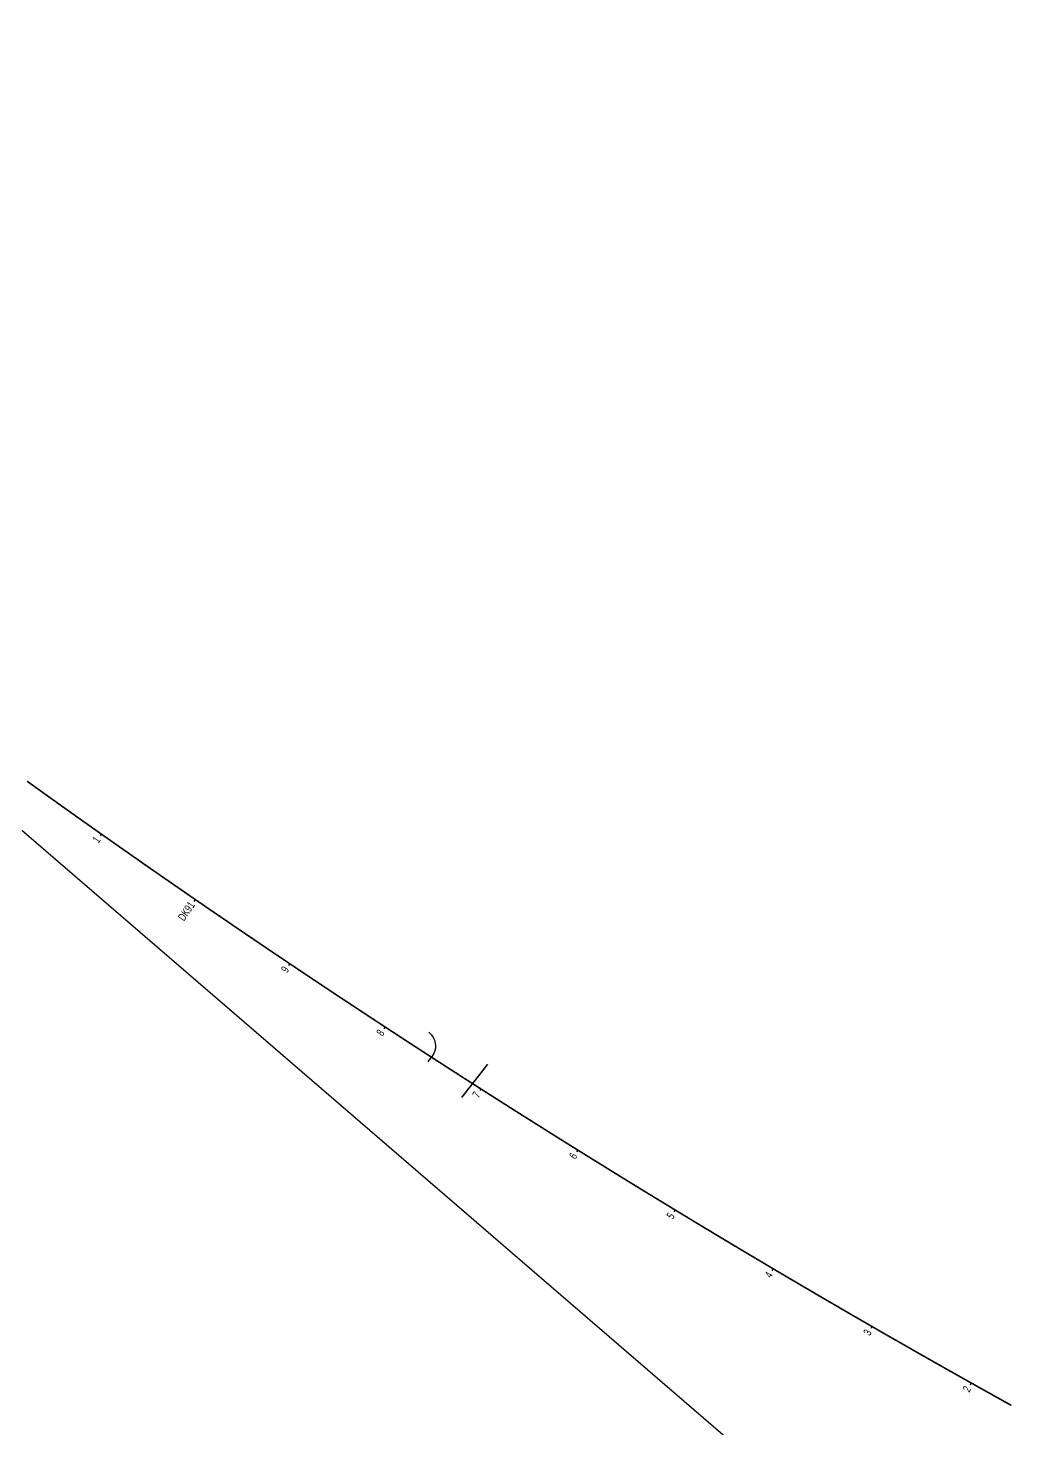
# Model space of a CAD drawing. Header units: millimetres. Extents: x 497834 to 621495, y 3353175 to 3430424.
# Drawn here: x 589761 to 590620, y 3393638 to 3394863 of the extents above; entities that cross this region are included whole.
import ezdxf

# ---------------------------------------------------------------- set-up
doc = ezdxf.new("R2010")
doc.units = ezdxf.units.MM
for name, color, linetype in [('DK改路中线', 7, 'Continuous'), ('dl2', 7, 'Continuous'), ('沪乍杭打线-0.0-200.8段-施工系转设计系成果-2000坐标系-左线_中线_交点', 7, 'Continuous'), ('沪乍杭打线-0.0-200.8段-施工系转设计系成果-2000坐标系-左线_里程', 7, 'Continuous')]:
    doc.layers.add(name, color=color, linetype=linetype)
doc.styles.add('PM_LC', font='slromans.shx', dxfattribs={"width": 0.75, "bigfont": 'hztxt.shx'})

msp = doc.modelspace()

# ---------------------------------------------------------------- linework, layer by layer
at = {"layer": 'DK改路中线', "color": 3, "linetype": 'Continuous', "ltscale": 2, "flags": 128}
msp.add_lwpolyline([(590111.2, 3393959.3), (590112.4, 3393960.9), (590113.6, 3393962.5), (590114.7, 3393963.9, 0.398626), (590114.9, 3393964.1), (590116, 3393965.8), (590116.8, 3393967.6), (590117.4, 3393969.5), (590117.8, 3393971.4), (590117.8, 3393973.4), (590117.7, 3393975.4), (590117.2, 3393977.4), (590116.5, 3393979.2), (590115.6, 3393981), (590114.4, 3393982.6), (590113, 3393984.1), (590112.7, 3393984.4), (590111.9, 3393985.1)], format="xyb", dxfattribs=at)
at = {"layer": 'DK改路中线', "color": 3, "linetype": 'Continuous', "ltscale": 2, "const_width": 1.4, "flags": 128}
msp.add_lwpolyline([(590163.2, 3393957.1), (590162, 3393955.6), (590160.8, 3393954), (590158.3, 3393950.8), (590157.1, 3393949.2), (590155.9, 3393947.7), (590154.6, 3393946.1), (590153.4, 3393944.5), (590152.2, 3393942.9), (590150.9, 3393941.4), (590149.7, 3393939.8), (590148.5, 3393938.2), (590147.2, 3393936.6), (590146, 3393935.1), (590144.8, 3393933.5), (590143.5, 3393931.9), (590141.1, 3393928.8), (590140.5, 3393928.1)], dxfattribs=at)
at = {"layer": 'dl2', "color": 3, "linetype": 'Continuous', "ltscale": 2, "const_width": 1.4, "flags": 128}
msp.add_lwpolyline([(590621.3, 3393658.7), (590620.5, 3393659.2), (590619.6, 3393659.7), (590618.7, 3393660.2), (590618.5, 3393660.3), (590617.9, 3393660.7), (590617, 3393661.2), (590616.1, 3393661.7), (590615.2, 3393662.1), (590614.4, 3393662.6), (590614.1, 3393662.8), (590613.5, 3393663.1), (590612.6, 3393663.6), (590611.7, 3393664.1), (590610.9, 3393664.6), (590610, 3393665.1), (590609.8, 3393665.2), (590609.1, 3393665.6), (590608.2, 3393666), (590607.4, 3393666.5), (590606.5, 3393667), (590605.6, 3393667.5), (590605.4, 3393667.6), (590604.7, 3393668), (590603.9, 3393668.5), (590603, 3393669), (590602.1, 3393669.5), (590601.3, 3393669.9), (590601, 3393670.1), (590600.4, 3393670.4), (590599.5, 3393670.9), (590598.6, 3393671.4), (590597.8, 3393671.9), (590596.9, 3393672.4), (590596.7, 3393672.5), (590596, 3393672.9), (590595.1, 3393673.4), (590594.3, 3393673.9), (590593.4, 3393674.3), (590592.5, 3393674.8), (590592.3, 3393674.9), (590591.7, 3393675.3), (590590.8, 3393675.8), (590589.9, 3393676.3), (590589, 3393676.8), (590588.2, 3393677.3), (590588, 3393677.4), (590587.3, 3393677.8), (590586.4, 3393678.3), (590585.6, 3393678.7), (590584.7, 3393679.2), (590583.8, 3393679.7), (590583.6, 3393679.8), (590582.9, 3393680.2), (590582.1, 3393680.7), (590581.2, 3393681.2), (590580.3, 3393681.7), (590579.5, 3393682.2), (590579.2, 3393682.3), (590578.6, 3393682.7), (590577.7, 3393683.2), (590576.8, 3393683.6), (590576, 3393684.1), (590575.1, 3393684.6), (590574.9, 3393684.7), (590574.2, 3393685.1), (590573.4, 3393685.6), (590572.5, 3393686.1), (590571.6, 3393686.6), (590570.7, 3393687.1), (590570.5, 3393687.2), (590569.9, 3393687.6), (590569, 3393688.1), (590568.1, 3393688.6), (590567.3, 3393689), (590566.4, 3393689.5), (590566.2, 3393689.7), (590565.5, 3393690), (590564.6, 3393690.5), (590563.8, 3393691), (590562.9, 3393691.5), (590562, 3393692), (590561.8, 3393692.1), (590561.2, 3393692.5), (590560.3, 3393693), (590559.4, 3393693.5), (590558.6, 3393694), (590557.7, 3393694.5), (590557.5, 3393694.6), (590556.8, 3393695), (590555.9, 3393695.5), (590555.1, 3393695.9), (590554.2, 3393696.4), (590553.3, 3393696.9), (590553.1, 3393697.1), (590552.5, 3393697.4), (590551.6, 3393697.9), (590550.7, 3393698.4), (590549.9, 3393698.9), (590549, 3393699.4), (590548.8, 3393699.5), (590548.1, 3393699.9), (590547.2, 3393700.4), (590546.4, 3393700.9), (590545.5, 3393701.4), (590544.6, 3393701.9), (590544.4, 3393702), (590543.8, 3393702.4), (590542.9, 3393702.9), (590542, 3393703.4), (590541.2, 3393703.8), (590540.3, 3393704.3), (590540.1, 3393704.5), (590539.4, 3393704.8), (590538.6, 3393705.3), (590537.7, 3393705.8), (590536.8, 3393706.3), (590535.9, 3393706.8), (590535.7, 3393706.9), (590535.1, 3393707.3), (590534.2, 3393707.8), (590533.3, 3393708.3), (590532.5, 3393708.8), (590531.6, 3393709.3), (590531.4, 3393709.4), (590530.7, 3393709.8), (590529.9, 3393710.3), (590529, 3393710.8), (590528.1, 3393711.3), (590527.3, 3393711.8), (590527.1, 3393711.9), (590526.4, 3393712.3), (590525.5, 3393712.8), (590524.7, 3393713.3), (590523.8, 3393713.8), (590522.9, 3393714.3), (590522.7, 3393714.4), (590522.1, 3393714.8), (590521.2, 3393715.3), (590520.3, 3393715.8), (590519.5, 3393716.2), (590518.6, 3393716.7), (590518.4, 3393716.9), (590517.7, 3393717.2), (590516.9, 3393717.7), (590516, 3393718.2), (590515.1, 3393718.7), (590514.2, 3393719.2), (590514, 3393719.4), (590513.4, 3393719.7), (590512.5, 3393720.2), (590511.6, 3393720.7), (590510.8, 3393721.2), (590509.9, 3393721.7), (590509.7, 3393721.8), (590509, 3393722.2), (590508.2, 3393722.7), (590507.3, 3393723.2), (590506.4, 3393723.7), (590505.6, 3393724.2), (590505.4, 3393724.3), (590504.7, 3393724.7), (590503.8, 3393725.2), (590503, 3393725.7), (590502.1, 3393726.2), (590501.2, 3393726.7), (590501, 3393726.8), (590500.4, 3393727.2), (590499.5, 3393727.7), (590498.6, 3393728.2), (590497.8, 3393728.7), (590496.9, 3393729.2), (590496.7, 3393729.3), (590496, 3393729.7), (590495.2, 3393730.2), (590494.3, 3393730.7), (590493.5, 3393731.2), (590492.6, 3393731.7), (590492.4, 3393731.8), (590491.7, 3393732.2), (590490.9, 3393732.7), (590490, 3393733.2), (590489.1, 3393733.7), (590488.3, 3393734.2), (590488, 3393734.3), (590487.4, 3393734.7), (590486.5, 3393735.2), (590485.7, 3393735.7), (590484.8, 3393736.2), (590483.9, 3393736.7), (590483.7, 3393736.8), (590483.1, 3393737.2), (590482.2, 3393737.7), (590481.3, 3393738.2), (590480.5, 3393738.7), (590479.6, 3393739.2), (590479.4, 3393739.3), (590478.7, 3393739.7), (590477.9, 3393740.2), (590477, 3393740.7), (590476.1, 3393741.2), (590475.3, 3393741.7), (590475.1, 3393741.9), (590474.4, 3393742.2), (590473.5, 3393742.7), (590472.7, 3393743.2), (590471.8, 3393743.7), (590471, 3393744.2), (590470.7, 3393744.4), (590470.1, 3393744.8), (590469.2, 3393745.3), (590468.4, 3393745.8), (590467.5, 3393746.3), (590466.6, 3393746.8), (590466.4, 3393746.9), (590465.8, 3393747.3), (590464.9, 3393747.8), (590464, 3393748.3), (590463.2, 3393748.8), (590462.3, 3393749.3), (590462.1, 3393749.4), (590461.5, 3393749.8), (590460.6, 3393750.3), (590459.7, 3393750.8), (590458.9, 3393751.3), (590458, 3393751.8), (590457.8, 3393751.9), (590457.1, 3393752.3), (590456.3, 3393752.8), (590455.4, 3393753.3), (590454.5, 3393753.8), (590453.7, 3393754.3), (590453.5, 3393754.4), (590452.8, 3393754.8), (590452, 3393755.3), (590451.1, 3393755.8), (590450.2, 3393756.3), (590449.4, 3393756.8), (590449.2, 3393757), (590448.5, 3393757.4), (590447.6, 3393757.9), (590446.8, 3393758.4), (590445.9, 3393758.9), (590445, 3393759.4), (590444.8, 3393759.5), (590444.2, 3393759.9), (590443.3, 3393760.4), (590442.5, 3393760.9), (590441.6, 3393761.4), (590440.7, 3393761.9), (590440.5, 3393762), (590439.9, 3393762.4), (590439, 3393762.9), (590438.1, 3393763.4), (590437.3, 3393763.9), (590436.4, 3393764.4), (590436.2, 3393764.6), (590435.6, 3393764.9), (590434.7, 3393765.5), (590433.8, 3393766), (590433, 3393766.5), (590432.1, 3393767), (590431.9, 3393767.1), (590431.3, 3393767.5), (590430.4, 3393768), (590429.5, 3393768.5), (590428.7, 3393769), (590427.8, 3393769.5), (590427.6, 3393769.6), (590426.9, 3393770), (590426.1, 3393770.5), (590425.2, 3393771), (590424.4, 3393771.5), (590423.5, 3393772), (590423.3, 3393772.2), (590422.6, 3393772.6), (590421.8, 3393773.1), (590420.9, 3393773.6), (590420.1, 3393774.1), (590419.2, 3393774.6), (590419, 3393774.7), (590418.3, 3393775.1), (590417.5, 3393775.6), (590416.6, 3393776.1), (590415.7, 3393776.6), (590414.9, 3393777.1), (590414.7, 3393777.3), (590414, 3393777.6), (590413.2, 3393778.2), (590412.3, 3393778.7), (590411.4, 3393779.2), (590410.6, 3393779.7), (590410.4, 3393779.8), (590409.7, 3393780.2), (590408.9, 3393780.7), (590408, 3393781.2), (590407.1, 3393781.7), (590406.3, 3393782.2), (590406.1, 3393782.4), (590405.4, 3393782.7), (590404.6, 3393783.3), (590403.7, 3393783.8), (590402.8, 3393784.3), (590402, 3393784.8), (590401.8, 3393784.9), (590401.1, 3393785.3), (590400.3, 3393785.8), (590399.4, 3393786.3), (590398.5, 3393786.8), (590397.7, 3393787.3), (590397.5, 3393787.5), (590396.8, 3393787.8), (590396, 3393788.4), (590395.1, 3393788.9), (590394.2, 3393789.4), (590393.4, 3393789.9), (590393.2, 3393790), (590392.5, 3393790.4), (590391.7, 3393790.9), (590390.8, 3393791.4), (590390, 3393791.9), (590389.1, 3393792.5), (590388.9, 3393792.6), (590388.2, 3393793), (590387.4, 3393793.5), (590386.5, 3393794), (590385.7, 3393794.5), (590384.8, 3393795), (590384.6, 3393795.1), (590383.9, 3393795.5), (590383.1, 3393796), (590382.2, 3393796.6), (590381.4, 3393797.1), (590380.5, 3393797.6), (590380.3, 3393797.7), (590379.6, 3393798.1), (590378.8, 3393798.6), (590377.9, 3393799.1), (590377.1, 3393799.6), (590376.2, 3393800.1), (590376, 3393800.3), (590375.4, 3393800.7), (590374.5, 3393801.2), (590373.6, 3393801.7), (590372.8, 3393802.2), (590371.9, 3393802.7), (590371.7, 3393802.8), (590371.1, 3393803.2), (590370.2, 3393803.7), (590369.4, 3393804.3), (590368.5, 3393804.8), (590367.6, 3393805.3), (590367.4, 3393805.4), (590366.8, 3393805.8), (590365.9, 3393806.3), (590365.1, 3393806.8), (590364.2, 3393807.3), (590363.4, 3393807.9), (590363.1, 3393808), (590362.5, 3393808.4), (590361.6, 3393808.9), (590360.8, 3393809.4), (590359.9, 3393809.9), (590359.1, 3393810.4), (590358.9, 3393810.6), (590358.2, 3393811), (590357.4, 3393811.5), (590356.5, 3393812), (590355.6, 3393812.5), (590354.8, 3393813), (590354.6, 3393813.1), (590353.9, 3393813.5), (590353.1, 3393814), (590352.2, 3393814.6), (590351.4, 3393815.1), (590350.5, 3393815.6), (590350.3, 3393815.7), (590349.6, 3393816.1), (590348.8, 3393816.6), (590347.9, 3393817.1), (590347.1, 3393817.7), (590346.2, 3393818.2), (590346, 3393818.3), (590345.4, 3393818.7), (590344.5, 3393819.2), (590343.7, 3393819.7), (590342.8, 3393820.2), (590341.9, 3393820.8), (590341.7, 3393820.9), (590341.1, 3393821.3), (590340.2, 3393821.8), (590339.4, 3393822.3), (590338.5, 3393822.8), (590337.7, 3393823.4), (590337.5, 3393823.5), (590336.8, 3393823.9), (590336, 3393824.4), (590335.1, 3393824.9), (590334.2, 3393825.4), (590333.4, 3393825.9), (590333.2, 3393826.1), (590332.5, 3393826.5), (590331.7, 3393827), (590330.8, 3393827.5), (590330, 3393828), (590329.1, 3393828.5), (590328.9, 3393828.7), (590328.3, 3393829.1), (590327.4, 3393829.6), (590326.5, 3393830.1), (590325.7, 3393830.6), (590324.8, 3393831.1), (590324.6, 3393831.3), (590324, 3393831.7), (590323.1, 3393832.2), (590322.3, 3393832.7), (590321.4, 3393833.2), (590320.6, 3393833.7), (590320.4, 3393833.9), (590319.7, 3393834.2), (590318.9, 3393834.8), (590318, 3393835.3), (590317.1, 3393835.8), (590316.3, 3393836.3), (590316.1, 3393836.5), (590315.4, 3393836.9), (590314.6, 3393837.4), (590313.7, 3393837.9), (590312.9, 3393838.4), (590312, 3393838.9), (590311.8, 3393839.1), (590311.2, 3393839.5), (590310.3, 3393840), (590309.5, 3393840.5), (590308.6, 3393841), (590307.8, 3393841.5), (590307.5, 3393841.7), (590306.9, 3393842.1), (590306.1, 3393842.6), (590305.2, 3393843.1), (590304.3, 3393843.6), (590303.5, 3393844.1), (590303.3, 3393844.3), (590302.6, 3393844.7), (590301.8, 3393845.2), (590300.9, 3393845.7), (590300.1, 3393846.2), (590299.2, 3393846.8), (590299, 3393846.9), (590298.4, 3393847.3), (590297.5, 3393847.8), (590296.7, 3393848.3), (590295.8, 3393848.8), (590295, 3393849.4), (590294.8, 3393849.5), (590294.1, 3393849.9), (590293.3, 3393850.4), (590292.4, 3393850.9), (590291.6, 3393851.5), (590290.7, 3393852), (590290.5, 3393852.1), (590289.9, 3393852.5), (590289, 3393853), (590288.1, 3393853.6), (590287.3, 3393854.1), (590286.4, 3393854.6), (590286.2, 3393854.7), (590285.6, 3393855.1), (590284.7, 3393855.6), (590283.9, 3393856.2), (590283, 3393856.7), (590282.2, 3393857.2), (590282, 3393857.3), (590281.3, 3393857.7), (590280.5, 3393858.3), (590279.6, 3393858.8), (590278.8, 3393859.3), (590277.9, 3393859.8), (590277.7, 3393860), (590277.1, 3393860.4), (590276.2, 3393860.9), (590275.4, 3393861.4), (590274.5, 3393861.9), (590273.7, 3393862.5), (590273.5, 3393862.6), (590272.8, 3393863), (590272, 3393863.5), (590271.1, 3393864), (590270.3, 3393864.6), (590269.4, 3393865.1), (590269.2, 3393865.2), (590268.6, 3393865.6), (590267.7, 3393866.1), (590266.9, 3393866.7), (590266, 3393867.2), (590265.2, 3393867.7), (590265, 3393867.9), (590264.3, 3393868.3), (590263.5, 3393868.8), (590262.6, 3393869.3), (590261.8, 3393869.8), (590260.9, 3393870.4), (590260.7, 3393870.5), (590260.1, 3393870.9), (590259.2, 3393871.4), (590258.4, 3393871.9), (590257.5, 3393872.5), (590256.7, 3393873), (590256.5, 3393873.1), (590255.8, 3393873.5), (590255, 3393874), (590254.1, 3393874.6), (590253.3, 3393875.1), (590252.4, 3393875.6), (590252.2, 3393875.8), (590251.6, 3393876.2), (590250.7, 3393876.7), (590249.9, 3393877.2), (590249, 3393877.7), (590248.2, 3393878.3), (590248, 3393878.4), (590247.3, 3393878.8), (590246.5, 3393879.3), (590245.6, 3393879.9), (590244.8, 3393880.4), (590243.9, 3393880.9), (590243.7, 3393881), (590243.1, 3393881.4), (590242.2, 3393882), (590241.4, 3393882.5), (590240.5, 3393883), (590239.7, 3393883.6), (590239.5, 3393883.7), (590238.8, 3393884.1), (590238, 3393884.6), (590237.1, 3393885.1), (590236.3, 3393885.7), (590235.4, 3393886.2), (590235.2, 3393886.3), (590234.6, 3393886.7), (590233.7, 3393887.3), (590232.9, 3393887.8), (590232, 3393888.3), (590231.2, 3393888.8), (590231, 3393889), (590230.3, 3393889.4), (590229.5, 3393889.9), (590228.7, 3393890.4), (590227.8, 3393891), (590227, 3393891.5), (590226.7, 3393891.6), (590226.1, 3393892), (590225.3, 3393892.6), (590224.4, 3393893.1), (590223.6, 3393893.6), (590222.7, 3393894.2), (590222.5, 3393894.3), (590221.9, 3393894.7), (590221, 3393895.2), (590220.2, 3393895.7), (590219.3, 3393896.3), (590218.5, 3393896.8), (590218.3, 3393896.9), (590217.6, 3393897.3), (590216.8, 3393897.9), (590215.9, 3393898.4), (590215.1, 3393898.9), (590214.2, 3393899.5), (590214, 3393899.6), (590213.4, 3393900), (590212.6, 3393900.5), (590211.7, 3393901.1), (590210.9, 3393901.6), (590210, 3393902.1), (590209.8, 3393902.3), (590209.2, 3393902.7), (590208.3, 3393903.2), (590207.5, 3393903.7), (590206.6, 3393904.3), (590205.8, 3393904.8), (590205.6, 3393904.9), (590204.9, 3393905.3), (590204.1, 3393905.9), (590203.2, 3393906.4), (590202.4, 3393906.9), (590201.6, 3393907.5), (590201.3, 3393907.6), (590200.7, 3393908), (590199.9, 3393908.5), (590199, 3393909.1), (590198.2, 3393909.6), (590197.3, 3393910.1), (590197.1, 3393910.3), (590196.5, 3393910.7), (590195.6, 3393911.2), (590194.8, 3393911.7), (590193.9, 3393912.3), (590193.1, 3393912.8), (590192.9, 3393912.9), (590192.3, 3393913.3), (590191.4, 3393913.9), (590190.6, 3393914.4), (590189.7, 3393914.9), (590188.9, 3393915.5), (590188.7, 3393915.6), (590188, 3393916), (590187.2, 3393916.5), (590186.3, 3393917.1), (590185.5, 3393917.6), (590184.6, 3393918.1), (590184.4, 3393918.3), (590183.8, 3393918.7), (590183, 3393919.2), (590182.1, 3393919.7), (590181.3, 3393920.3), (590180.4, 3393920.8), (590180.2, 3393921), (590179.6, 3393921.4), (590178.7, 3393921.9), (590177.9, 3393922.4), (590177, 3393923), (590176.2, 3393923.5), (590176, 3393923.6), (590175.4, 3393924), (590174.5, 3393924.6), (590173.7, 3393925.1), (590172.8, 3393925.6), (590172, 3393926.2), (590171.8, 3393926.3), (590171.1, 3393926.7), (590170.3, 3393927.3), (590169.5, 3393927.8), (590168.6, 3393928.3), (590167.8, 3393928.9), (590167.6, 3393929), (590166.9, 3393929.4), (590166.1, 3393929.9), (590165.2, 3393930.5), (590164.4, 3393931), (590163.5, 3393931.6), (590163.3, 3393931.7), (590162.7, 3393932.1), (590161.9, 3393932.6), (590161, 3393933.2), (590160.2, 3393933.7), (590159.3, 3393934.2), (590159.1, 3393934.4), (590158.5, 3393934.8), (590157.6, 3393935.3), (590156.8, 3393935.9), (590156, 3393936.4), (590155.1, 3393936.9), (590154.9, 3393937.1), (590154.3, 3393937.5), (590153.4, 3393938), (590152.6, 3393938.6), (590151.8, 3393939.1), (590150.9, 3393939.6), (590150.7, 3393939.8), (590150.1, 3393940.2), (590149.2, 3393940.7), (590148.4, 3393941.2), (590147.5, 3393941.8), (590146.7, 3393942.3), (590146.5, 3393942.5), (590145.9, 3393942.9), (590145, 3393943.4), (590144.2, 3393943.9), (590143.3, 3393944.5), (590142.5, 3393945), (590142.3, 3393945.2), (590141.6, 3393945.6), (590140.8, 3393946.1), (590140, 3393946.6), (590139.1, 3393947.2), (590138.3, 3393947.7), (590138.1, 3393947.9), (590137.4, 3393948.3), (590136.6, 3393948.8), (590135.8, 3393949.4), (590134.9, 3393949.9), (590134.1, 3393950.4), (590133.9, 3393950.6), (590133.2, 3393951), (590132.4, 3393951.5), (590131.6, 3393952.1), (590130.7, 3393952.6), (590129.9, 3393953.1), (590129.7, 3393953.3), (590129, 3393953.7), (590128.2, 3393954.2), (590127.4, 3393954.8), (590126.5, 3393955.3), (590125.7, 3393955.8), (590125.5, 3393956), (590124.8, 3393956.4), (590124, 3393956.9), (590123.1, 3393957.5), (590122.3, 3393958), (590121.5, 3393958.6), (590121.3, 3393958.7), (590120.6, 3393959.1), (590119.8, 3393959.6), (590118.9, 3393960.2), (590118.1, 3393960.7), (590117.3, 3393961.3), (590117.1, 3393961.4), (590116.4, 3393961.8), (590115.6, 3393962.4), (590114.8, 3393962.9), (590113.9, 3393963.4), (590113.1, 3393964), (590112.9, 3393964.1), (590112.2, 3393964.5), (590111.4, 3393965.1), (590110.6, 3393965.6), (590109.7, 3393966.2), (590108.9, 3393966.7), (590108.7, 3393966.8), (590108, 3393967.3), (590107.2, 3393967.8), (590106.4, 3393968.3), (590105.5, 3393968.9), (590104.7, 3393969.4), (590104.5, 3393969.6), (590103.8, 3393970), (590103, 3393970.5), (590102.2, 3393971.1), (590101.3, 3393971.6), (590100.5, 3393972.2), (590100.3, 3393972.3), (590099.6, 3393972.7), (590098.8, 3393973.2), (590098, 3393973.8), (590097.1, 3393974.3), (590096.3, 3393974.9), (590096.1, 3393975), (590095.5, 3393975.4), (590094.6, 3393976), (590093.8, 3393976.5), (590092.9, 3393977.1), (590092.1, 3393977.6), (590091.9, 3393977.7), (590091.3, 3393978.1), (590090.4, 3393978.7), (590089.6, 3393979.2), (590088.8, 3393979.8), (590087.9, 3393980.3), (590087.7, 3393980.5), (590087.1, 3393980.9), (590086.2, 3393981.4), (590085.4, 3393982), (590084.6, 3393982.5), (590083.7, 3393983.1), (590083.5, 3393983.2), (590082.9, 3393983.6), (590082.1, 3393984.2), (590081.2, 3393984.7), (590080.4, 3393985.3), (590079.5, 3393985.8), (590079.3, 3393985.9), (590078.7, 3393986.3), (590077.9, 3393986.9), (590077, 3393987.4), (590076.2, 3393988), (590075.4, 3393988.5), (590075.2, 3393988.7), (590074.5, 3393989.1), (590073.7, 3393989.6), (590072.8, 3393990.2), (590072, 3393990.7), (590071.2, 3393991.3), (590071, 3393991.4), (590070.3, 3393991.8), (590069.5, 3393992.4), (590068.7, 3393992.9), (590067.8, 3393993.5), (590067, 3393994), (590066.8, 3393994.2), (590066.2, 3393994.6), (590065.3, 3393995.1), (590064.5, 3393995.7), (590063.7, 3393996.2), (590062.8, 3393996.8), (590062.6, 3393996.9), (590062, 3393997.3), (590061.1, 3393997.9), (590060.3, 3393998.4), (590059.5, 3393999), (590058.6, 3393999.5), (590058.4, 3393999.6), (590057.8, 3394000.1), (590057, 3394000.6), (590056.1, 3394001.2), (590055.3, 3394001.7), (590054.5, 3394002.3), (590054.3, 3394002.4), (590053.6, 3394002.8), (590052.8, 3394003.4), (590052, 3394003.9), (590051.1, 3394004.5), (590050.3, 3394005), (590050.1, 3394005.1), (590049.5, 3394005.6), (590048.6, 3394006.1), (590047.8, 3394006.7), (590046.9, 3394007.2), (590046.1, 3394007.8), (590045.9, 3394007.9), (590045.3, 3394008.3), (590044.4, 3394008.9), (590043.6, 3394009.4), (590042.8, 3394010), (590041.9, 3394010.5), (590041.7, 3394010.7), (590041.1, 3394011.1), (590040.3, 3394011.6), (590039.4, 3394012.2), (590038.6, 3394012.7), (590037.8, 3394013.3), (590037.6, 3394013.4), (590036.9, 3394013.8), (590036.1, 3394014.4), (590035.3, 3394014.9), (590034.4, 3394015.5), (590033.6, 3394016), (590033.4, 3394016.2), (590032.8, 3394016.6), (590031.9, 3394017.1), (590031.1, 3394017.7), (590030.3, 3394018.3), (590029.4, 3394018.8), (590029.2, 3394018.9), (590028.6, 3394019.4), (590027.8, 3394019.9), (590026.9, 3394020.5), (590026.1, 3394021), (590025.3, 3394021.6), (590025.1, 3394021.7), (590024.4, 3394022.1), (590023.6, 3394022.7), (590022.8, 3394023.2), (590021.9, 3394023.8), (590021.1, 3394024.3), (590020.9, 3394024.5), (590020.3, 3394024.9), (590019.4, 3394025.4), (590018.6, 3394026), (590017.8, 3394026.6), (590016.9, 3394027.1), (590016.7, 3394027.2), (590016.1, 3394027.7), (590015.3, 3394028.2), (590014.4, 3394028.8), (590013.6, 3394029.3), (590012.8, 3394029.9), (590012.6, 3394030), (590012, 3394030.4), (590011.1, 3394031), (590010.3, 3394031.5), (590009.5, 3394032.1), (590008.6, 3394032.7), (590008.4, 3394032.8), (590007.8, 3394033.2), (590007, 3394033.8), (590006.1, 3394034.3), (590005.3, 3394034.9), (590004.5, 3394035.4), (590004.3, 3394035.6), (590003.6, 3394036), (590002.8, 3394036.5), (590002, 3394037.1), (590001.1, 3394037.7), (590000.3, 3394038.2), (590000.1, 3394038.4), (589999.5, 3394038.8), (589998.6, 3394039.3), (589997.8, 3394039.9), (589997, 3394040.4), (589996.2, 3394041), (589996, 3394041.1), (589995.3, 3394041.6), (589994.5, 3394042.1), (589993.7, 3394042.7), (589992.8, 3394043.2), (589992, 3394043.8), (589991.8, 3394043.9), (589991.2, 3394044.3), (589990.3, 3394044.9), (589989.5, 3394045.5), (589988.7, 3394046), (589987.9, 3394046.6), (589987.7, 3394046.7), (589987, 3394047.1), (589986.2, 3394047.7), (589985.4, 3394048.2), (589984.5, 3394048.8), (589983.7, 3394049.4), (589983.5, 3394049.5), (589982.9, 3394049.9), (589982, 3394050.5), (589981.2, 3394051), (589980.4, 3394051.6), (589979.6, 3394052.2), (589979.4, 3394052.3), (589978.7, 3394052.7), (589977.9, 3394053.3), (589977.1, 3394053.8), (589976.2, 3394054.4), (589975.4, 3394054.9), (589975.2, 3394055.1), (589974.6, 3394055.5), (589973.8, 3394056.1), (589972.9, 3394056.6), (589972.1, 3394057.2), (589971.3, 3394057.7), (589971.1, 3394057.9), (589970.4, 3394058.3), (589969.6, 3394058.9), (589968.8, 3394059.4), (589968, 3394060), (589967.1, 3394060.5), (589966.9, 3394060.7), (589966.3, 3394061.1), (589965.5, 3394061.7), (589964.6, 3394062.2), (589963.8, 3394062.8), (589963, 3394063.3), (589962.8, 3394063.5), (589962.2, 3394063.9), (589961.3, 3394064.5), (589960.5, 3394065), (589959.7, 3394065.6), (589958.8, 3394066.1), (589958.6, 3394066.3), (589958, 3394066.7), (589957.2, 3394067.3), (589956.4, 3394067.8), (589955.5, 3394068.4), (589954.7, 3394069), (589954.5, 3394069.1), (589953.9, 3394069.5), (589953, 3394070.1), (589952.2, 3394070.6), (589951.4, 3394071.2), (589950.6, 3394071.8), (589950.4, 3394071.9), (589949.7, 3394072.3), (589948.9, 3394072.9), (589948.1, 3394073.4), (589947.3, 3394074), (589946.4, 3394074.6), (589946.2, 3394074.7), (589945.6, 3394075.1), (589944.8, 3394075.7), (589943.9, 3394076.3), (589943.1, 3394076.8), (589942.3, 3394077.4), (589942.1, 3394077.5), (589941.5, 3394077.9), (589940.6, 3394078.5), (589939.8, 3394079.1), (589939, 3394079.6), (589938.2, 3394080.2), (589938, 3394080.3), (589937.3, 3394080.8), (589936.5, 3394081.3), (589935.7, 3394081.9), (589934.9, 3394082.5), (589934, 3394083), (589933.8, 3394083.2), (589933.2, 3394083.6), (589932.4, 3394084.1), (589931.6, 3394084.7), (589930.7, 3394085.3), (589929.9, 3394085.8), (589929.7, 3394086), (589929.1, 3394086.4), (589928.3, 3394087), (589927.4, 3394087.5), (589926.6, 3394088.1), (589925.8, 3394088.7), (589925.6, 3394088.8), (589925, 3394089.2), (589924.1, 3394089.8), (589923.3, 3394090.4), (589922.5, 3394090.9), (589921.7, 3394091.5), (589921.4, 3394091.6), (589920.8, 3394092), (589920, 3394092.6), (589919.2, 3394093.2), (589918.4, 3394093.7), (589917.5, 3394094.3), (589917.3, 3394094.4), (589916.7, 3394094.9), (589915.9, 3394095.4), (589915.1, 3394096), (589914.2, 3394096.6), (589913.4, 3394097.1), (589913.2, 3394097.3), (589912.6, 3394097.7), (589911.8, 3394098.3), (589910.9, 3394098.8), (589910.1, 3394099.4), (589909.3, 3394100), (589909.1, 3394100.1), (589908.5, 3394100.5), (589907.6, 3394101.1), (589906.8, 3394101.7), (589906, 3394102.2), (589905.2, 3394102.8), (589905, 3394102.9), (589904.3, 3394103.4), (589903.5, 3394103.9), (589902.7, 3394104.5), (589901.9, 3394105.1), (589901, 3394105.6), (589900.8, 3394105.8), (589900.2, 3394106.2), (589899.4, 3394106.8), (589898.6, 3394107.3), (589897.8, 3394107.9), (589896.9, 3394108.5), (589896.7, 3394108.6), (589896.1, 3394109.1), (589895.3, 3394109.6), (589894.5, 3394110.2), (589893.6, 3394110.8), (589892.8, 3394111.3), (589892.6, 3394111.5), (589892, 3394111.9), (589891.2, 3394112.5), (589890.3, 3394113), (589889.5, 3394113.6), (589888.7, 3394114.2), (589888.5, 3394114.3), (589887.9, 3394114.7), (589887.1, 3394115.3), (589886.2, 3394115.9), (589885.4, 3394116.4), (589884.6, 3394117), (589884.4, 3394117.2), (589883.8, 3394117.6), (589882.9, 3394118.2), (589882.1, 3394118.7), (589881.3, 3394119.3), (589880.5, 3394119.9), (589880.3, 3394120), (589879.7, 3394120.4), (589878.8, 3394121), (589878, 3394121.6), (589877.2, 3394122.1), (589876.4, 3394122.7), (589876.2, 3394122.8), (589875.6, 3394123.3), (589874.7, 3394123.9), (589873.9, 3394124.4), (589873.1, 3394125), (589872.3, 3394125.6), (589872.1, 3394125.7), (589871.4, 3394126.1), (589870.6, 3394126.7), (589869.8, 3394127.3), (589869, 3394127.8), (589868.2, 3394128.4), (589868, 3394128.6), (589867.3, 3394129), (589866.5, 3394129.6), (589865.7, 3394130.1), (589864.9, 3394130.7), (589864.1, 3394131.3), (589863.9, 3394131.4), (589863.2, 3394131.8), (589862.4, 3394132.4), (589861.6, 3394133), (589860.8, 3394133.6), (589860, 3394134.1), (589859.8, 3394134.3), (589859.1, 3394134.7), (589858.3, 3394135.3), (589857.5, 3394135.9), (589856.7, 3394136.4), (589855.9, 3394137), (589855.7, 3394137.1), (589855, 3394137.6), (589854.2, 3394138.1), (589853.4, 3394138.7), (589852.6, 3394139.3), (589851.8, 3394139.9), (589851.6, 3394140), (589850.9, 3394140.4), (589850.1, 3394141), (589849.3, 3394141.6), (589848.5, 3394142.2), (589847.7, 3394142.7), (589847.5, 3394142.9), (589846.8, 3394143.3), (589846, 3394143.9), (589845.2, 3394144.5), (589844.4, 3394145), (589843.6, 3394145.6), (589843.4, 3394145.7), (589842.8, 3394146.2), (589841.9, 3394146.7), (589841.1, 3394147.3), (589840.3, 3394147.9), (589839.5, 3394148.5), (589839.3, 3394148.6), (589838.7, 3394149), (589837.8, 3394149.6), (589837, 3394150.2), (589836.2, 3394150.8), (589835.4, 3394151.3), (589835.2, 3394151.5), (589834.6, 3394151.9), (589833.7, 3394152.5), (589832.9, 3394153.1), (589832.1, 3394153.6), (589831.3, 3394154.2), (589831.1, 3394154.4), (589830.5, 3394154.8), (589829.7, 3394155.4), (589828.8, 3394155.9), (589828, 3394156.5), (589827.2, 3394157.1), (589827, 3394157.2), (589826.4, 3394157.7), (589825.6, 3394158.3), (589824.8, 3394158.8), (589823.9, 3394159.4), (589823.1, 3394160), (589822.9, 3394160.1), (589822.3, 3394160.6), (589821.5, 3394161.1), (589820.7, 3394161.7), (589819.9, 3394162.3), (589819, 3394162.9), (589818.8, 3394163), (589818.2, 3394163.4), (589817.4, 3394164), (589816.6, 3394164.6), (589815.8, 3394165.2), (589815, 3394165.7), (589814.8, 3394165.9), (589814.1, 3394166.3), (589813.3, 3394166.9), (589812.5, 3394167.5), (589811.7, 3394168.1), (589810.9, 3394168.6), (589810.7, 3394168.8), (589810.1, 3394169.2), (589809.2, 3394169.8), (589808.4, 3394170.4), (589807.6, 3394170.9), (589806.8, 3394171.5), (589806.6, 3394171.7), (589806, 3394172.1), (589805.2, 3394172.7), (589804.3, 3394173.3), (589803.5, 3394173.8), (589802.7, 3394174.4), (589802.5, 3394174.6), (589801.9, 3394175), (589801.1, 3394175.6), (589800.3, 3394176.2), (589799.4, 3394176.7), (589798.6, 3394177.3), (589798.4, 3394177.5), (589797.8, 3394177.9), (589797, 3394178.5), (589796.2, 3394179), (589795.4, 3394179.6), (589794.6, 3394180.2), (589794.4, 3394180.3), (589793.7, 3394180.8), (589792.9, 3394181.4), (589792.1, 3394181.9), (589791.3, 3394182.5), (589790.5, 3394183.1), (589790.3, 3394183.2), (589789.7, 3394183.7), (589788.9, 3394184.3), (589788, 3394184.8), (589787.2, 3394185.4), (589786.4, 3394186), (589786.2, 3394186.2), (589785.6, 3394186.6), (589784.8, 3394187.2), (589784, 3394187.8), (589783.2, 3394188.3), (589782.3, 3394188.9), (589782.1, 3394189.1), (589781.5, 3394189.5), (589780.7, 3394190.1), (589779.9, 3394190.7), (589779.1, 3394191.2), (589778.3, 3394191.8), (589778.1, 3394192), (589777.5, 3394192.4), (589776.6, 3394193), (589775.8, 3394193.6), (589775, 3394194.1), (589774.2, 3394194.7), (589774, 3394194.9), (589773.4, 3394195.3), (589772.6, 3394195.9), (589771.8, 3394196.5), (589771, 3394197.1), (589770.1, 3394197.6), (589769.9, 3394197.8), (589769.3, 3394198.2), (589768.5, 3394198.8), (589767.7, 3394199.4), (589766.9, 3394200), (589766.1, 3394200.6), (589765.9, 3394200.7), (589765.3, 3394201.1), (589764.5, 3394201.7), (589763.6, 3394202.3), (589762.8, 3394202.9), (589762, 3394203.5), (589761.8, 3394203.6), (589761.2, 3394204.1), (589760.4, 3394204.6)], dxfattribs=at)
at = {"layer": '沪乍杭打线-0.0-200.8段-施工系转设计系成果-2000坐标系-左线_中线_交点', "color": 6, "linetype": 'Continuous', "ltscale": 2}
msp.add_line((593360.4, 3391055.3), (588941.3, 3394863.4), dxfattribs=at)
at = {"layer": '沪乍杭打线-0.0-200.8段-施工系转设计系成果-2000坐标系-左线_里程', "color": 5, "linetype": 'Continuous', "ltscale": 2}
for p, q in [((589825.3, 3394158.4), (589824.2, 3394156.8)), ((589907.4, 3394101.3), (589906.3, 3394099.6)), ((589990.1, 3394045.1), (589989, 3394043.4)), ((590073.5, 3393989.8), (590072.4, 3393988.1)), ((590157.4, 3393935.5), (590156.3, 3393933.8)), ((590242, 3393882.1), (590240.9, 3393880.4)), ((590327.2, 3393829.7), (590326.1, 3393828)), ((590412.9, 3393778.3), (590411.9, 3393776.6)), ((590499.3, 3393727.8), (590498.3, 3393726.1)), ((590586.2, 3393678.4), (590585.2, 3393676.6))]:
    msp.add_line(p, q, dxfattribs=at)

# ---------------------------------------------------------------- texts
at = {"layer": '沪乍杭打线-0.0-200.8段-施工系转设计系成果-2000坐标系-左线_里程', "color": 2, "style": 'PM_LC', "width": 0.75}
for s, rotation, p in [('1', 54.8219, (589822.8, 3394149.9)), ('DK91', 55.473, (589897.6, 3394081.8)), ('9', 56.1241, (589987.8, 3394036.5)), ('8', 56.7751, (590071.2, 3393981.2)), ('7', 57.4262, (590155.3, 3393926.9)), ('6', 58.0773, (590239.9, 3393873.5)), ('5', 58.7284, (590325.2, 3393821.1)), ('4', 59.3795, (590411.1, 3393769.6)), ('3', 60.0306, (590497.5, 3393719.2)), ('2', 60.6817, (590584.5, 3393669.7))]:
    msp.add_text(s, height=7, rotation=rotation, dxfattribs=at).set_placement(p)

doc.saveas('drawing.dxf')
